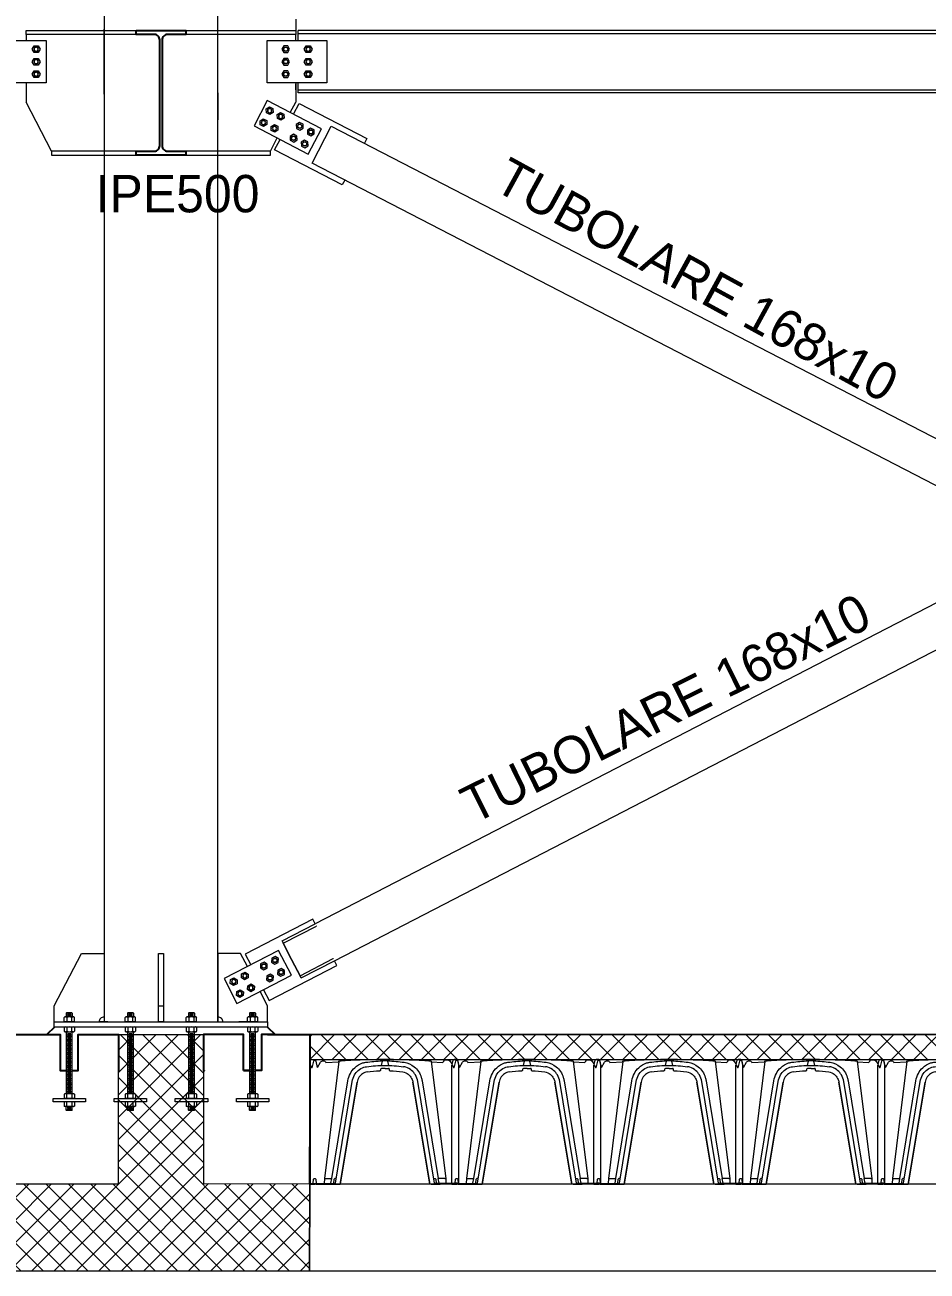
# Model space of a CAD drawing. Header units: millimetres. Extents: x -6949 to 549764, y -83146 to 127128.
# Drawn here: x 525118 to 528739, y 61563 to 66566 of the extents above; entities that cross this region are included whole.
import ezdxf

# ---------------------------------------------------------------- set-up
doc = ezdxf.new("R2010")
doc.units = ezdxf.units.MM
for name, color, linetype, lineweight in [('bulloni', 5, 'Continuous', 9), ('fonda', 7, 'Continuous', 18), ('iglù', 252, 'Continuous', 9), ('piastra', 6, 'Continuous', 18), ('S-BEAM', 5, 'Continuous', 18), ('S-COLS', 7, 'Continuous', 18), ('S-FSTN', 7, 'Continuous', 18), ('S20', 7, 'Continuous', 25), ('SEZIONI acciaio - Steel sections', 7, 'Continuous', 25), ('solaio2', 7, 'Continuous', 9)]:
    doc.layers.add(name, color=color, linetype=linetype, lineweight=lineweight)
doc.layers.add('quote', color=7, linetype='Continuous', lineweight=5, true_color=0x383838)
doc.styles.get("Standard").update_dxf_attribs({"font": ''})
doc.styles.get('Standard').set_extended_font_data('Bahnschrift Light')

# ---------------------------------------------------------------- blocks, each defined once
blk = doc.blocks.new('*U1286')
at = {"layer": 'bulloni'}
for p, q in [((-8.7, -0.3), (8.7, 0.7)), ((-6.7, 6.9), (6.7, 6.2)), ((-6.7, 3.2), (6.7, 3.9)), ((-8.7, -6.9), (8.7, -6)), ((-6.7, -3.5), (6.7, -2.8))]:
    blk.add_line(p, q, dxfattribs=at)
blk = doc.blocks.new('*U1287')
at = {"color": 0, "linetype": 'ByBlock', "lineweight": -2, "transparency": 16777216}
for p in [(0, 227.5), (0, 210), (0, 192.5), (0, 175), (0, 157.5), (0, 140), (0, 122.5), (0, 105), (0, 87.5), (0, 70), (0, 52.5), (0, 35), (0, 17.5), (0, 0)]:
    blk.add_blockref('*U1286', p, dxfattribs=at)
blk = doc.blocks.new('*U1288')
at = {"layer": 'bulloni'}
for p, q in [((-8.7, -0.3), (8.7, 0.7)), ((-6.7, 6.9), (6.7, 6.2)), ((-6.7, 3.2), (6.7, 3.9)), ((-8.7, -6.9), (8.7, -6)), ((-6.7, -3.5), (6.7, -2.8))]:
    blk.add_line(p, q, dxfattribs=at)
blk = doc.blocks.new('*U1281')
at = {"color": 0, "linetype": 'ByBlock', "lineweight": -2, "transparency": 16777216}
for p in [(0, 227.5), (0, 210), (0, 192.5), (0, 175), (0, 157.5), (0, 140), (0, 122.5), (0, 105), (0, 87.5), (0, 70), (0, 52.5), (0, 35), (0, 17.5), (0, 0)]:
    blk.add_blockref('*U1288', p, dxfattribs=at)
blk = doc.blocks.new('*U1282')
at = {"layer": 'bulloni'}
for p, q in [((-8.7, -0.3), (8.7, 0.7)), ((-6.7, 6.9), (6.7, 6.2)), ((-6.7, 3.2), (6.7, 3.9)), ((-8.7, -6.9), (8.7, -6)), ((-6.7, -3.5), (6.7, -2.8))]:
    blk.add_line(p, q, dxfattribs=at)
blk = doc.blocks.new('*U1283')
at = {"color": 0, "linetype": 'ByBlock', "lineweight": -2, "transparency": 16777216}
for p in [(0, 227.5), (0, 210), (0, 192.5), (0, 175), (0, 157.5), (0, 140), (0, 122.5), (0, 105), (0, 87.5), (0, 70), (0, 52.5), (0, 35), (0, 17.5), (0, 0)]:
    blk.add_blockref('*U1282', p, dxfattribs=at)
blk = doc.blocks.new('*U1284')
at = {"layer": 'bulloni'}
for p, q in [((-8.7, -0.3), (8.7, 0.7)), ((-6.7, 6.9), (6.7, 6.2)), ((-6.7, 3.2), (6.7, 3.9)), ((-8.7, -6.9), (8.7, -6)), ((-6.7, -3.5), (6.7, -2.8))]:
    blk.add_line(p, q, dxfattribs=at)
blk = doc.blocks.new('*U1285')
at = {"color": 0, "linetype": 'ByBlock', "lineweight": -2, "transparency": 16777216}
for p in [(0, 227.5), (0, 210), (0, 192.5), (0, 175), (0, 157.5), (0, 140), (0, 122.5), (0, 105), (0, 87.5), (0, 70), (0, 52.5), (0, 35), (0, 17.5), (0, 0)]:
    blk.add_blockref('*U1284', p, dxfattribs=at)
blk = doc.blocks.new('*U1310')
at = {"layer": 'bulloni'}
blk.add_lwpolyline([(-15.6, 0), (-7.8, -13.5), (7.8, -13.5), (15.6, 0), (7.8, 13.5), (-7.8, 13.5)], close=True, dxfattribs=at)
for radius in [9, 7.88]:
    blk.add_circle((0, 0), radius, dxfattribs=at)
blk = doc.blocks.new('*U1311')
at = {"color": 0, "linetype": 'ByBlock', "lineweight": -2, "transparency": 16777216}
for p in [(0, 0), (0, -50), (0, -100)]:
    blk.add_blockref('*U1310', p, dxfattribs=at)
blk = doc.blocks.new('solido h 50')
at = {"linetype": 'Continuous'}
for p, q in [((107.6, 927.3), (108.9, 933.3)), ((110.2, 934.3), (113.1, 934.3)), ((115.6, 928.1), (114.5, 933.3)), ((117.8, 931.5), (115.8, 928.1)), ((140.9, 931.9), (123.5, 790.9)), ((126.8, 930.8), (126.5, 931.3)), ((140.8, 931.6), (126.8, 930.8)), ((140.9, 931.9), (140.9, 931.9)), ((140.9, 931.9), (140.9, 931.9)), ((140.9, 931.9), (140.9, 931.9)), ((140.9, 931.9), (140.9, 931.9)), ((141.6, 932.6), (141.6, 932.6)), ((150.4, 933.4), (150.3, 933.4)), ((174.8, 934.2), (174.6, 934.2)), ((177, 934.2), (174.7, 934.2)), ((176.1, 934.2), (174.8, 934.2)), ((177, 934.2), (176.1, 934.2)), ((177.3, 934.2), (177, 934.2)), ((177.3, 934.2), (177.3, 934.2)), ((177.3, 934.2), (177.3, 934.2)), ((177.9, 934.2), (177.3, 934.2)), ((177.9, 934.2), (177.3, 934.2)), ((177.9, 934.2), (177.9, 934.2)), ((179, 934.2), (177.9, 934.2)), ((206.9, 934.3), (186.3, 934.3)), ((186.3, 934.3), (206.9, 934.3)), ((191.9, 927.2), (193, 932.3)), ((200, 934.3), (193.2, 934.3)), ((193.2, 934.3), (193.2, 934.3)), ((199.3, 933), (193.9, 933)), ((200, 934.3), (200, 934.3)), ((200.1, 932.3), (201.2, 927.2)), ((242.8, 933.4), (242.8, 933.4)), ((251.6, 932.6), (251.6, 932.6)), ((252.3, 931.9), (252.3, 931.9)), ((252.3, 931.9), (252.3, 931.9)), ((252.3, 931.9), (252.3, 931.9)), ((252.3, 931.9), (252.3, 931.9)), ((252.3, 931.9), (269.6, 790.9)), ((267.8, 930.7), (252.3, 931.6)), ((277.7, 924.7), (274.2, 930.9)), ((278, 924.7), (279.6, 932.3)), ((280.5, 933), (281.9, 933)), ((282.8, 932.3), (284.5, 924.3)), ((107.6, 927.3), (107.6, 927.3)), ((107.6, 927.2), (107.6, 927.3)), ((107.6, 927.2), (107.6, 927.2)), ((107.6, 925.6), (107.6, 927.2)), ((190.6, 920.7), (190.6, 920.7)), ((190.6, 920.7), (190.7, 920.7)), ((190.6, 920.7), (190.7, 920.7)), ((190.6, 920.7), (190.6, 920.7)), ((191.4, 921.8), (191.3, 921.3)), ((191.3, 921.3), (191.3, 921.3)), ((191.3, 921.3), (191.3, 921.3)), ((191.6, 922.7), (191.4, 921.9)), ((191.4, 921.9), (191.4, 921.8)), ((191.6, 922.9), (191.6, 922.9)), ((191.6, 922.9), (191.6, 922.7)), ((191.6, 922.9), (191.6, 922.9)), ((192.2, 923.6), (192.2, 923.6)), ((201.5, 922.9), (201.5, 922.9)), ((201.6, 922.7), (201.5, 922.9)), ((201.5, 922.9), (201.5, 922.9)), ((201.7, 921.9), (201.6, 922.7)), ((201.8, 921.6), (201.7, 921.9)), ((201.9, 921.3), (201.8, 921.6)), ((201.9, 921.3), (201.9, 921.3)), ((201.9, 921.3), (201.9, 921.3)), ((202.5, 920.7), (202.6, 920.7)), ((202.6, 920.7), (202.9, 920.7)), ((202.9, 920.7), (202.6, 920.7)), ((277.7, 924.7), (277.7, 924.7)), ((278, 924.7), (278, 924.7)), ((278, 924.7), (278, 924.7)), ((278, 924.7), (278, 924.7)), ((284.5, 924.3), (284.5, 924.4)), ((284.5, 924.4), (284.5, 924.4)), ((286.3, 927.1), (284.7, 924.3)), ((284.8, 924.3), (284.7, 924.3)), ((287.1, 927.3), (286.6, 927.3)), ((287.1, 927.3), (287.1, 927.3)), ((287.1, 784.3), (287.1, 927.3)), ((107.6, 785.4), (107.6, 907.8)), ((151.9, 908.6), (132.4, 790.9)), ((136.8, 785.3), (157.1, 907.8)), ((163, 906.8), (142.7, 784.3)), ((142.7, 784.3), (163, 906.8)), ((151.9, 908.6), (151.9, 908.6)), ((163, 906.8), (163, 906.8)), ((163, 906.8), (163, 906.8)), ((230.2, 906.8), (230.2, 906.8)), ((250.4, 784.3), (230.2, 906.8)), ((230.2, 906.8), (230.2, 906.8)), ((230.2, 906.8), (250.4, 784.3)), ((256.3, 785.3), (236, 907.8)), ((241.2, 908.6), (241.2, 908.6)), ((260.7, 790.9), (241.2, 908.6)), ((107.6, 785.4), (108.2, 785.4)), ((107.6, 784.9), (107.6, 785.4)), ((108.2, 784.9), (107.6, 784.9)), ((107.6, 784.9), (107.6, 784.9)), ((108.2, 785.4), (108.6, 785.4)), ((108.5, 784.9), (108.2, 784.9)), ((108.5, 784.9), (109.7, 784.9)), ((109.8, 785.4), (108.6, 785.4)), ((112.7, 784.9), (109.7, 784.9)), ((109.8, 785.4), (112.2, 785.4)), ((113.5, 785.4), (112.2, 785.4)), ((113.9, 784.9), (112.7, 784.9)), ((112.8, 784.3), (112.7, 784.9)), ((112.8, 784.3), (114, 784.3)), ((114, 785.4), (113.5, 785.4)), ((113.9, 784.9), (130.1, 784.9)), ((114, 784.3), (113.9, 784.9)), ((123.5, 785.4), (114, 785.4)), ((114, 784.3), (130.1, 784.3)), ((123.5, 790.9), (123.4, 784.9)), ((124.4, 790.9), (123.5, 790.9)), ((124.4, 790.9), (132.5, 790.9)), ((130.1, 784.9), (136.4, 784.9)), ((136.8, 784.3), (130.1, 784.3)), ((131.5, 785.3), (132.5, 790.9)), ((135.3, 790.1), (134.9, 785)), ((137.3, 790.9), (136.2, 790.9)), ((136.8, 785.1), (136.8, 784.3)), ((141.1, 784.3), (136.8, 784.3)), ((141.1, 784.3), (142.7, 784.3)), ((252.1, 784.3), (250.4, 784.3)), ((256.5, 784.3), (252.1, 784.3)), ((255.9, 790.9), (256.9, 790.9)), ((256.3, 785.3), (256.4, 784.9)), ((256.8, 784.9), (256.4, 784.9)), ((256.4, 784.9), (256.5, 784.3)), ((256.5, 784.3), (256.9, 784.3)), ((287.1, 784.9), (256.8, 784.9)), ((256.8, 784.9), (256.8, 784.9)), ((256.9, 784.3), (256.9, 784.3)), ((263.1, 784.3), (256.9, 784.3)), ((258.3, 785), (257.8, 790.1)), ((268.7, 790.9), (260.7, 790.9)), ((261.6, 785.3), (260.7, 790.9)), ((279.3, 784.3), (263.1, 784.3)), ((268.7, 790.9), (269.6, 790.9)), ((269.6, 790.9), (269.7, 784.9)), ((279.3, 784.3), (280.5, 784.3)), ((279.9, 790.1), (279.5, 785)), ((286.7, 784.3), (280.5, 784.3)), ((281.8, 790.9), (280.8, 790.9)), ((283.2, 785), (282.7, 790.1)), ((287.1, 784.3), (286.7, 784.3))]:
    blk.add_line(p, q, dxfattribs=at)
for points in [[(173.4, 931, 0.136663), (161.4, 925.6, 0.075513), (156.2, 919.8, 0.069948), (152.9, 912.6, 0.0344), (151.9, 908.6)], [(241.2, 908.6, 0.07966), (238.3, 917.5, 0.08148), (233.1, 924.4, 0.113923), (223.6, 930.1, 0.040821), (219.8, 931)], [(157.1, 907.8, -0.089518), (159.9, 915.6, -0.08462), (164.5, 921.1, -0.102034), (171.3, 925, -0.039458), (174.2, 925.6)], [(175.1, 919.3, 0.133193), (168.5, 916.4, 0.106303), (164.5, 911.4, 0.076859), (163, 906.8)], [(191.6, 922.9, -0.162784), (192, 923.5, -0.095787), (192.2, 923.6)], [(201, 923.6, -0.128744), (201.2, 923.4, -0.135765), (201.5, 922.9)], [(218, 919.3, -0.115244), (223.8, 917, -0.089496), (227.6, 913.3, -0.111107), (230.2, 906.8)], [(236, 907.8, 0.089518), (233.3, 915.6, 0.08462), (228.7, 921.1, 0.102034), (221.9, 925, 0.039458), (219, 925.6)]]:
    blk.add_lwpolyline(points, format="xyb", dxfattribs=at)
for centre, radius, start, end in [((110.2, 933), 1.35, 90, 168), ((113.1, 933), 1.35, 12, 90), ((122.1, 929.1), 4.95, 27, 150), ((141.6, 931.9), 0.75, 91.9179, 173.9883), ((141.6, 931.8), 0.75, 91.9181, 173.9882), ((167.2, 680.5), 253.4, 91.6199, 95.8125), ((188.6, 116.1), 818.2, 90.9842, 92.0008), ((196.6, 773.8), 158.8, 91.2231, 98.3969), ((196.6, -692.2), 1626.5, 90.3633, 90.6196), ((186.3, 932.8), 1.5, 90, 90.3633), ((193.2, 933), 1.35, 90, 98.8655), ((193.9, 932.1), 0.9, 90, 168), ((199.3, 932.1), 0.9, 12, 90), ((200, 933), 1.35, 81.1345, 90), ((196.6, 773.8), 158.8, 81.6031, 88.7768), ((203.8, 90.8), 843.5, 88.01, 89.7898), ((225.9, 680.5), 253.4, 84.1906, 88.3832), ((251.6, 931.9), 0.75, 6.0149, 88.0851), ((251.6, 931.9), 0.75, 6.0148, 88.0852), ((271, 929.1), 3.6, 30, 152.9143), ((280.5, 932.1), 0.9, 90, 168), ((281.9, 932.1), 0.9, 12, 90), ((-10694, 899.6), 10801.6, 0.04323, 0.13798), ((115.7, 928.1), 0.159, 213.856, 328.0392), ((196.6, 773.8), 153.4, 89.9999, 98.3968), ((196.6, 773.8), 147, 92.3342, 98.3969), ((196.6, 773.8), 147, 92.3339, 98.3969), ((190.6, 921.5), 0.75, 276.8301, 347.6969), ((190.6, 921.5), 0.75, 276.7973, 347.7432), ((196.3, 767.4), 156.2, 89.9081, 91.5201), ((196.6, 773.8), 153.4, 81.6032, 90.0001), ((196.8, 763.3), 160.4, 88.5128, 90.0819), ((202.6, 921.5), 0.75, 192.2309, 262.2068), ((202.6, 921.5), 0.751, 192.2044, 262.2384), ((196.6, 773.8), 147, 81.6031, 87.5469), ((196.6, 773.8), 147, 81.6031, 87.5469), ((277.8, 924.8), 0.15, 213.9796, 339.3171), ((284.6, 924.4), 0.15, 200.4704, 330.0115), ((284.6, 924.4), 0.15, 192.0138, 329.9989), ((286.6, 927), 0.3, 90.0075, 149.9931), ((108.2, 906.6), 1.17, 78.7223, 91.1428), ((131.1, 785.3), 0.452, 269.7718, 350.4703), ((134.8, 785), 0.15, 270, 355), ((136.2, 790), 0.9, 90, 175), ((136.4, 785.3), 0.45, 270, 324.2654), ((136.4, 785.3), 0.45, 324.2654, 350.6), ((137.3, 790), 0.9, 56.716, 90), ((255.9, 790), 0.9, 90, 123.284), ((256.9, 790), 0.9, 5, 90), ((258.4, 785), 0.15, 185, 270), ((262.1, 785.3), 0.452, 189.5297, 270.2282), ((279.3, 785), 0.15, 270, 355), ((280.8, 790), 0.9, 90, 175), ((281.8, 790), 0.9, 5, 90), ((283.3, 785), 0.15, 185, 270)]:
    blk.add_arc(centre, radius, start, end, dxfattribs=at)
blk = doc.blocks.new('*U1431')
at = {"layer": 'iglù', "linetype": 'Continuous', "xscale": -3.333639676299367, "yscale": 3.333639676299367, "zscale": 3.333639676299367}
blk.add_blockref('solido h 50', (658, -2864.7), dxfattribs=at)
blk = doc.blocks.new('*U1432')
at = {"layer": 'S-BEAM', "color": 0, "linetype": 'ByBlock', "lineweight": -2, "transparency": 16777216}
for p in [(0, 0), (570, 0), (1140, 0), (1710, 0), (2280, 0), (2850, 0), (3420, 0), (3990, 0), (4560, 0), (5130, 0), (5700, 0)]:
    blk.add_blockref('*U1431', p, dxfattribs=at)
blk = doc.blocks.new('*U2095')
at = {"layer": 'bulloni'}
blk.add_lwpolyline([(-15.6, 0), (-7.8, -13.5), (7.8, -13.5), (15.6, 0), (7.8, 13.5), (-7.8, 13.5)], close=True, dxfattribs=at)
for radius in [9, 7.88]:
    blk.add_circle((0, 0), radius, dxfattribs=at)
blk = doc.blocks.new('*U2096')
at = {"color": 0, "linetype": 'ByBlock', "lineweight": -2, "transparency": 16777216}
for p in [(0, 0), (0, -50), (0, -100)]:
    blk.add_blockref('*U2095', p, dxfattribs=at)
blk = doc.blocks.new('*U2093')
at = {"layer": 'bulloni'}
blk.add_lwpolyline([(-15.6, 0), (-7.8, -13.5), (7.8, -13.5), (15.6, 0), (7.8, 13.5), (-7.8, 13.5)], close=True, dxfattribs=at)
for radius in [9, 7.88]:
    blk.add_circle((0, 0), radius, dxfattribs=at)
blk = doc.blocks.new('*U2094')
at = {"color": 0, "linetype": 'ByBlock', "lineweight": -2, "transparency": 16777216}
for p in [(0, 0), (0, -50), (0, -100)]:
    blk.add_blockref('*U2093', p, dxfattribs=at)
blk = doc.blocks.new('*U2130')
at = {"layer": 'bulloni'}
blk.add_lwpolyline([(-15.6, 0), (-7.8, -13.5), (7.8, -13.5), (15.6, 0), (7.8, 13.5), (-7.8, 13.5)], close=True, dxfattribs=at)
for radius in [9, 7.88]:
    blk.add_circle((0, 0), radius, dxfattribs=at)
blk = doc.blocks.new('*U2131')
at = {"color": 0, "linetype": 'ByBlock', "lineweight": -2, "transparency": 16777216}
for p in [(0, 0), (50, 0), (0, -54), (50, -54)]:
    blk.add_blockref('*U2130', p, dxfattribs=at)
blk = doc.blocks.new('*U2132')
at = {"layer": 'bulloni'}
blk.add_lwpolyline([(-15.6, 0), (-7.8, -13.5), (7.8, -13.5), (15.6, 0), (7.8, 13.5), (-7.8, 13.5)], close=True, dxfattribs=at)
for radius in [9, 7.88]:
    blk.add_circle((0, 0), radius, dxfattribs=at)
blk = doc.blocks.new('*U2129')
at = {"color": 0, "linetype": 'ByBlock', "lineweight": -2, "transparency": 16777216}
for p in [(0, 0), (50, 0), (0, -54), (50, -54)]:
    blk.add_blockref('*U2132', p, dxfattribs=at)
blk = doc.blocks.new('*U2164')
at = {"layer": 'bulloni'}
blk.add_lwpolyline([(-15.6, 0), (-7.8, -13.5), (7.8, -13.5), (15.6, 0), (7.8, 13.5), (-7.8, 13.5)], close=True, dxfattribs=at)
for radius in [9, 7.88]:
    blk.add_circle((0, 0), radius, dxfattribs=at)
blk = doc.blocks.new('*U2165')
at = {"color": 0, "linetype": 'ByBlock', "lineweight": -2, "transparency": 16777216}
for p in [(0, 0), (50, 0), (0, -54), (50, -54)]:
    blk.add_blockref('*U2164', p, dxfattribs=at)
blk = doc.blocks.new('*U2166')
at = {"layer": 'bulloni'}
blk.add_lwpolyline([(-15.6, 0), (-7.8, -13.5), (7.8, -13.5), (15.6, 0), (7.8, 13.5), (-7.8, 13.5)], close=True, dxfattribs=at)
for radius in [9, 7.88]:
    blk.add_circle((0, 0), radius, dxfattribs=at)
blk = doc.blocks.new('*U2163')
at = {"color": 0, "linetype": 'ByBlock', "lineweight": -2, "transparency": 16777216}
for p in [(0, 0), (50, 0), (0, -54), (50, -54)]:
    blk.add_blockref('*U2166', p, dxfattribs=at)

msp = doc.modelspace()

# ---------------------------------------------------------------- hatches: boundary and pattern name
at = {"layer": 'fonda'}
h = msp.add_hatch(dxfattribs=at)
h.set_pattern_fill('ANSI37', color=256, scale=20)
h.set_pattern_definition([(45, (476809.8, 98451.32), (-44.90128, 44.90128), []), (135, (476809.8, 98451.32), (-44.90128, -44.90128), [])])
h.paths.add_polyline_path([(525493.1, 61913.5), (525064, 61913.5), (525064, 61913), (525063.9, 61563.4), (526260.1, 61563.4), (526261, 61913.3), (525834.8, 61914.4), (525834.8, 62512.9), (525493.1, 62512.9)])
at = {"layer": 'S-BEAM', "true_color": 0xc7c8ca}
h = msp.add_hatch(dxfattribs=at)
h.set_pattern_fill('ANSI37', color=9, scale=20)
h.set_pattern_definition([(45, (476807.246, 98451.325), (-44.90128, 44.90128), []), (135, (476807.246, 98451.325), (-44.90128, -44.90128), [])])
h.paths.add_polyline_path([(532561.5, 62513), (526261.4, 62513), (526261.4, 62413), (532561.5, 62413)])

# ---------------------------------------------------------------- linework, layer by layer
for points in [[(525063.9, 61913.5), (525064, 62513), (525234, 62513)], [(525309.2, 62369), (525332, 62369), (525332, 62513)], [(526091.4, 62513), (526261.4, 62513), (526261, 61913.3)]]:
    msp.add_lwpolyline(points)
at = {"layer": 'bulloni'}
for p, q in [((525277.7, 62583.4), (525275.2, 62581.7)), ((525314.2, 62583.4), (525277.7, 62583.4)), ((525285.3, 62600.1), (525283.9, 62598.8)), ((525283.9, 62598.8), (525283.9, 62583.4)), ((525307.9, 62598.8), (525283.9, 62598.8)), ((525306.6, 62600.1), (525285.3, 62600.1)), ((525287.3, 62592.7), (525304.6, 62591.7)), ((525287.3, 62586), (525304.6, 62585)), ((525289.3, 62595.9), (525302.6, 62595.1)), ((525289.3, 62589.2), (525302.6, 62588.5)), ((525307.9, 62598.8), (525306.6, 62600.1)), ((525307.9, 62598.8), (525307.9, 62583.4)), ((525314.2, 62583.4), (525316.7, 62581.7)), ((525523, 62583.4), (525520.5, 62581.7)), ((525559.5, 62583.4), (525523, 62583.4)), ((525530.6, 62600.1), (525529.2, 62598.8)), ((525529.2, 62598.8), (525529.2, 62583.4)), ((525553.2, 62598.8), (525529.2, 62598.8)), ((525551.9, 62600.1), (525530.6, 62600.1)), ((525532.6, 62592.7), (525549.9, 62591.7)), ((525532.6, 62586), (525549.9, 62585)), ((525534.6, 62595.9), (525547.9, 62595.1)), ((525534.6, 62589.2), (525547.9, 62588.5)), ((525553.2, 62598.8), (525551.9, 62600.1)), ((525553.2, 62598.8), (525553.2, 62583.4)), ((525559.5, 62583.4), (525562, 62581.7)), ((525768.3, 62583.4), (525765.8, 62581.7)), ((525804.8, 62583.4), (525768.3, 62583.4)), ((525775.9, 62600.1), (525774.5, 62598.8)), ((525774.5, 62598.8), (525774.5, 62583.4)), ((525798.5, 62598.8), (525774.5, 62598.8)), ((525797.2, 62600.1), (525775.9, 62600.1)), ((525777.9, 62592.7), (525795.2, 62591.7)), ((525777.9, 62586), (525795.2, 62585)), ((525779.9, 62595.9), (525793.2, 62595.1)), ((525779.9, 62589.2), (525793.2, 62588.5)), ((525798.5, 62598.8), (525797.2, 62600.1)), ((525798.5, 62598.8), (525798.5, 62583.4)), ((525804.8, 62583.4), (525807.3, 62581.7)), ((526013.6, 62583.4), (526011.1, 62581.7)), ((526050.1, 62583.4), (526013.6, 62583.4)), ((526021.2, 62600.1), (526019.8, 62598.8)), ((526019.8, 62598.8), (526019.8, 62583.4)), ((526043.8, 62598.8), (526019.8, 62598.8)), ((526042.5, 62600.1), (526021.2, 62600.1)), ((526023.2, 62592.7), (526040.5, 62591.7)), ((526023.2, 62586), (526040.5, 62585)), ((526025.2, 62595.9), (526038.5, 62595.1)), ((526025.2, 62589.2), (526038.5, 62588.5)), ((526043.8, 62598.8), (526042.5, 62600.1)), ((526043.8, 62598.8), (526043.8, 62583.4)), ((526050.1, 62583.4), (526052.6, 62581.7)), ((525275.2, 62566.1), (525275.2, 62581.7)), ((525277.7, 62564.4), (525275.2, 62566.1)), ((525277.7, 62543.4), (525275.2, 62541.7)), ((525275.2, 62541.7), (525275.2, 62526.1)), ((525314.2, 62564.4), (525277.7, 62564.4)), ((525277.7, 62543.4), (525314.2, 62543.4)), ((525307.9, 62563.4), (525283.9, 62563.4)), ((525285.5, 62581.7), (525285.5, 62566.1)), ((525285.5, 62541.7), (525285.5, 62526.1)), ((525306.3, 62566.1), (525306.3, 62581.7)), ((525306.3, 62526.1), (525306.3, 62541.7)), ((525314.2, 62564.4), (525316.7, 62566.1)), ((525314.2, 62543.4), (525316.7, 62541.7)), ((525316.7, 62566.1), (525316.7, 62581.7)), ((525316.7, 62541.7), (525316.7, 62526.1)), ((525520.5, 62566.1), (525520.5, 62581.7)), ((525523, 62564.4), (525520.5, 62566.1)), ((525523, 62543.4), (525520.5, 62541.7)), ((525520.5, 62541.7), (525520.5, 62526.1)), ((525559.5, 62564.4), (525523, 62564.4)), ((525523, 62543.4), (525559.5, 62543.4)), ((525553.2, 62563.4), (525529.2, 62563.4)), ((525530.8, 62581.7), (525530.8, 62566.1)), ((525530.8, 62541.7), (525530.8, 62526.1)), ((525551.6, 62566.1), (525551.6, 62581.7)), ((525551.6, 62526.1), (525551.6, 62541.7)), ((525559.5, 62564.4), (525562, 62566.1)), ((525559.5, 62543.4), (525562, 62541.7)), ((525562, 62566.1), (525562, 62581.7)), ((525562, 62541.7), (525562, 62526.1)), ((525765.8, 62566.1), (525765.8, 62581.7)), ((525768.3, 62564.4), (525765.8, 62566.1)), ((525768.3, 62543.4), (525765.8, 62541.7)), ((525765.8, 62541.7), (525765.8, 62526.1)), ((525804.8, 62564.4), (525768.3, 62564.4)), ((525768.3, 62543.4), (525804.8, 62543.4)), ((525798.5, 62563.4), (525774.5, 62563.4)), ((525776.1, 62581.7), (525776.1, 62566.1)), ((525776.1, 62541.7), (525776.1, 62526.1)), ((525796.9, 62566.1), (525796.9, 62581.7)), ((525796.9, 62526.1), (525796.9, 62541.7)), ((525804.8, 62564.4), (525807.3, 62566.1)), ((525804.8, 62543.4), (525807.3, 62541.7)), ((525807.3, 62566.1), (525807.3, 62581.7)), ((525807.3, 62541.7), (525807.3, 62526.1)), ((526011.1, 62566.1), (526011.1, 62581.7)), ((526013.6, 62564.4), (526011.1, 62566.1)), ((526013.6, 62543.4), (526011.1, 62541.7)), ((526011.1, 62541.7), (526011.1, 62526.1)), ((526050.1, 62564.4), (526013.6, 62564.4)), ((526013.6, 62543.4), (526050.1, 62543.4)), ((526043.8, 62563.4), (526019.8, 62563.4)), ((526021.4, 62581.7), (526021.4, 62566.1)), ((526021.4, 62541.7), (526021.4, 62526.1)), ((526042.2, 62566.1), (526042.2, 62581.7)), ((526042.2, 62526.1), (526042.2, 62541.7)), ((526050.1, 62564.4), (526052.6, 62566.1)), ((526050.1, 62543.4), (526052.6, 62541.7)), ((526052.6, 62566.1), (526052.6, 62581.7)), ((526052.6, 62541.7), (526052.6, 62526.1)), ((525277.7, 62524.4), (525275.2, 62526.1)), ((525277.7, 62524.4), (525314.2, 62524.4)), ((525283.9, 62524.4), (525283.9, 62275.4)), ((525307.9, 62275.4), (525307.9, 62524.4)), ((525314.2, 62524.4), (525316.7, 62526.1)), ((525523, 62524.4), (525520.5, 62526.1)), ((525523, 62524.4), (525559.5, 62524.4)), ((525529.2, 62524.4), (525529.2, 62275.4)), ((525553.2, 62275.4), (525553.2, 62524.4)), ((525559.5, 62524.4), (525562, 62526.1)), ((525768.3, 62524.4), (525765.8, 62526.1)), ((525768.3, 62524.4), (525804.8, 62524.4)), ((525774.5, 62524.4), (525774.5, 62275.4)), ((525798.5, 62275.4), (525798.5, 62524.4)), ((525804.8, 62524.4), (525807.3, 62526.1)), ((526013.6, 62524.4), (526011.1, 62526.1)), ((526013.6, 62524.4), (526050.1, 62524.4)), ((526019.8, 62524.4), (526019.8, 62275.4)), ((526043.8, 62275.4), (526043.8, 62524.4)), ((526050.1, 62524.4), (526052.6, 62526.1)), ((525277.7, 62275.4), (525275.2, 62273.7)), ((525275.2, 62273.7), (525275.2, 62258.1)), ((525277.7, 62256.4), (525275.2, 62258.1)), ((525277.7, 62243.4), (525275.2, 62241.7)), ((525275.2, 62241.7), (525275.2, 62226.1)), ((525314.2, 62275.4), (525277.7, 62275.4)), ((525314.2, 62256.4), (525277.7, 62256.4)), ((525314.2, 62243.4), (525277.7, 62243.4)), ((525285.5, 62258.1), (525285.5, 62273.7)), ((525285.5, 62226.1), (525285.5, 62241.7)), ((525306.3, 62273.7), (525306.3, 62258.1)), ((525306.3, 62241.7), (525306.3, 62226.1)), ((525314.2, 62275.4), (525316.7, 62273.7)), ((525314.2, 62256.4), (525316.7, 62258.1)), ((525314.2, 62243.4), (525316.7, 62241.7)), ((525316.7, 62273.7), (525316.7, 62258.1)), ((525316.7, 62241.7), (525316.7, 62226.1)), ((525523, 62275.4), (525520.5, 62273.7)), ((525520.5, 62273.7), (525520.5, 62258.1)), ((525523, 62256.4), (525520.5, 62258.1)), ((525523, 62243.4), (525520.5, 62241.7)), ((525520.5, 62241.7), (525520.5, 62226.1)), ((525559.5, 62275.4), (525523, 62275.4)), ((525559.5, 62256.4), (525523, 62256.4)), ((525559.5, 62243.4), (525523, 62243.4)), ((525530.8, 62258.1), (525530.8, 62273.7)), ((525530.8, 62226.1), (525530.8, 62241.7)), ((525551.6, 62273.7), (525551.6, 62258.1)), ((525551.6, 62241.7), (525551.6, 62226.1)), ((525559.5, 62275.4), (525562, 62273.7)), ((525559.5, 62256.4), (525562, 62258.1)), ((525559.5, 62243.4), (525562, 62241.7)), ((525562, 62273.7), (525562, 62258.1)), ((525562, 62241.7), (525562, 62226.1)), ((525768.3, 62275.4), (525765.8, 62273.7)), ((525765.8, 62273.7), (525765.8, 62258.1)), ((525768.3, 62256.4), (525765.8, 62258.1)), ((525768.3, 62243.4), (525765.8, 62241.7)), ((525765.8, 62241.7), (525765.8, 62226.1)), ((525804.8, 62275.4), (525768.3, 62275.4)), ((525804.8, 62256.4), (525768.3, 62256.4)), ((525804.8, 62243.4), (525768.3, 62243.4)), ((525776.1, 62258.1), (525776.1, 62273.7)), ((525776.1, 62226.1), (525776.1, 62241.7)), ((525796.9, 62273.7), (525796.9, 62258.1)), ((525796.9, 62241.7), (525796.9, 62226.1)), ((525804.8, 62275.4), (525807.3, 62273.7)), ((525804.8, 62256.4), (525807.3, 62258.1)), ((525804.8, 62243.4), (525807.3, 62241.7)), ((525807.3, 62273.7), (525807.3, 62258.1)), ((525807.3, 62241.7), (525807.3, 62226.1)), ((526013.6, 62275.4), (526011.1, 62273.7)), ((526011.1, 62273.7), (526011.1, 62258.1)), ((526013.6, 62256.4), (526011.1, 62258.1)), ((526013.6, 62243.4), (526011.1, 62241.7)), ((526011.1, 62241.7), (526011.1, 62226.1)), ((526050.1, 62275.4), (526013.6, 62275.4)), ((526050.1, 62256.4), (526013.6, 62256.4)), ((526050.1, 62243.4), (526013.6, 62243.4)), ((526021.4, 62258.1), (526021.4, 62273.7)), ((526021.4, 62226.1), (526021.4, 62241.7)), ((526042.2, 62273.7), (526042.2, 62258.1)), ((526042.2, 62241.7), (526042.2, 62226.1)), ((526050.1, 62275.4), (526052.6, 62273.7)), ((526050.1, 62256.4), (526052.6, 62258.1)), ((526050.1, 62243.4), (526052.6, 62241.7)), ((526052.6, 62273.7), (526052.6, 62258.1)), ((526052.6, 62241.7), (526052.6, 62226.1)), ((525277.7, 62224.4), (525275.2, 62226.1)), ((525314.2, 62224.4), (525277.7, 62224.4)), ((525283.9, 62209.1), (525283.9, 62224.4)), ((525285.3, 62207.7), (525283.9, 62209.1)), ((525307.9, 62209.1), (525283.9, 62209.1)), ((525306.6, 62207.7), (525285.3, 62207.7)), ((525287.3, 62221.9), (525304.6, 62222.8)), ((525287.3, 62215.2), (525304.6, 62216.2)), ((525289.3, 62218.6), (525302.6, 62219.4)), ((525289.3, 62212), (525302.6, 62212.7)), ((525307.9, 62209.1), (525306.6, 62207.7)), ((525307.9, 62209.1), (525307.9, 62224.4)), ((525314.2, 62224.4), (525316.7, 62226.1)), ((525523, 62224.4), (525520.5, 62226.1)), ((525559.5, 62224.4), (525523, 62224.4)), ((525529.2, 62209.1), (525529.2, 62224.4)), ((525530.6, 62207.7), (525529.2, 62209.1)), ((525553.2, 62209.1), (525529.2, 62209.1)), ((525551.9, 62207.7), (525530.6, 62207.7)), ((525532.6, 62221.9), (525549.9, 62222.8)), ((525532.6, 62215.2), (525549.9, 62216.2)), ((525534.6, 62218.6), (525547.9, 62219.4)), ((525534.6, 62212), (525547.9, 62212.7)), ((525553.2, 62209.1), (525551.9, 62207.7)), ((525553.2, 62209.1), (525553.2, 62224.4)), ((525559.5, 62224.4), (525562, 62226.1)), ((525768.3, 62224.4), (525765.8, 62226.1)), ((525804.8, 62224.4), (525768.3, 62224.4)), ((525774.5, 62209.1), (525774.5, 62224.4)), ((525775.9, 62207.7), (525774.5, 62209.1)), ((525798.5, 62209.1), (525774.5, 62209.1)), ((525797.2, 62207.7), (525775.9, 62207.7)), ((525777.9, 62221.9), (525795.2, 62222.8)), ((525777.9, 62215.2), (525795.2, 62216.2)), ((525779.9, 62218.6), (525793.2, 62219.4)), ((525779.9, 62212), (525793.2, 62212.7)), ((525798.5, 62209.1), (525797.2, 62207.7)), ((525798.5, 62209.1), (525798.5, 62224.4)), ((525804.8, 62224.4), (525807.3, 62226.1)), ((526013.6, 62224.4), (526011.1, 62226.1)), ((526050.1, 62224.4), (526013.6, 62224.4)), ((526019.8, 62209.1), (526019.8, 62224.4)), ((526021.2, 62207.7), (526019.8, 62209.1)), ((526043.8, 62209.1), (526019.8, 62209.1)), ((526042.5, 62207.7), (526021.2, 62207.7)), ((526023.2, 62221.9), (526040.5, 62222.8)), ((526023.2, 62215.2), (526040.5, 62216.2)), ((526025.2, 62218.6), (526038.5, 62219.4)), ((526025.2, 62212), (526038.5, 62212.7)), ((526043.8, 62209.1), (526042.5, 62207.7)), ((526043.8, 62209.1), (526043.8, 62224.4)), ((526050.1, 62224.4), (526052.6, 62226.1))]:
    msp.add_line(p, q, dxfattribs=at)
for points in [[(525230.9, 62256.4), (525360.9, 62256.4), (525360.9, 62243.4), (525230.9, 62243.4), (525230.9, 62256.4)], [(525476.2, 62256.4), (525606.2, 62256.4), (525606.2, 62243.4), (525476.2, 62243.4), (525476.2, 62256.4)], [(525721.5, 62256.4), (525851.5, 62256.4), (525851.5, 62243.4), (525721.5, 62243.4), (525721.5, 62256.4)], [(525966.8, 62256.4), (526096.8, 62256.4), (526096.8, 62243.4), (525966.8, 62243.4), (525966.8, 62256.4)]]:
    msp.add_lwpolyline(points, dxfattribs=at)
for centre, radius, start, end in [((525280.4, 62574.5), 8.9, 54.2621, 125.7379), ((525295.9, 62550.3), 33.1, 71.6858, 108.3142), ((525311.5, 62574.5), 8.9, 54.2621, 125.7379), ((525525.7, 62574.5), 8.9, 54.2621, 125.7379), ((525541.2, 62550.3), 33.1, 71.6858, 108.3142), ((525556.8, 62574.5), 8.9, 54.2621, 125.7379), ((525771, 62574.5), 8.9, 54.2621, 125.7379), ((525786.5, 62550.3), 33.1, 71.6858, 108.3142), ((525802.1, 62574.5), 8.9, 54.2621, 125.7379), ((526016.3, 62574.5), 8.9, 54.2621, 125.7379), ((526031.8, 62550.3), 33.1, 71.6858, 108.3142), ((526047.4, 62574.5), 8.9, 54.2621, 125.7379), ((525280.4, 62573.3), 8.9, 234.2621, 305.7379), ((525280.4, 62534.5), 8.9, 54.2621, 125.7379), ((525295.9, 62597.5), 33.1, 251.6858, 288.3142), ((525295.9, 62510.3), 33.1, 71.6858, 108.3142), ((525311.5, 62573.3), 8.9, 234.2621, 305.7379), ((525311.5, 62534.5), 8.9, 54.2621, 125.7379), ((525525.7, 62573.3), 8.9, 234.2621, 305.7379), ((525525.7, 62534.5), 8.9, 54.2621, 125.7379), ((525541.2, 62597.5), 33.1, 251.6858, 288.3142), ((525541.2, 62510.3), 33.1, 71.6858, 108.3142), ((525556.8, 62573.3), 8.9, 234.2621, 305.7379), ((525556.8, 62534.5), 8.9, 54.2621, 125.7379), ((525771, 62573.3), 8.9, 234.2621, 305.7379), ((525771, 62534.5), 8.9, 54.2621, 125.7379), ((525786.5, 62597.5), 33.1, 251.6858, 288.3142), ((525786.5, 62510.3), 33.1, 71.6858, 108.3142), ((525802.1, 62573.3), 8.9, 234.2621, 305.7379), ((525802.1, 62534.5), 8.9, 54.2621, 125.7379), ((526016.3, 62573.3), 8.9, 234.2621, 305.7379), ((526016.3, 62534.5), 8.9, 54.2621, 125.7379), ((526031.8, 62597.5), 33.1, 251.6858, 288.3142), ((526031.8, 62510.3), 33.1, 71.6858, 108.3142), ((526047.4, 62573.3), 8.9, 234.2621, 305.7379), ((526047.4, 62534.5), 8.9, 54.2621, 125.7379), ((525280.4, 62533.3), 8.9, 234.2621, 305.7379), ((525295.9, 62557.5), 33.1, 251.6858, 288.3142), ((525311.5, 62533.3), 8.9, 234.2621, 305.7379), ((525525.7, 62533.3), 8.9, 234.2621, 305.7379), ((525541.2, 62557.5), 33.1, 251.6858, 288.3142), ((525556.8, 62533.3), 8.9, 234.2621, 305.7379), ((525771, 62533.3), 8.9, 234.2621, 305.7379), ((525786.5, 62557.5), 33.1, 251.6858, 288.3142), ((525802.1, 62533.3), 8.9, 234.2621, 305.7379), ((526016.3, 62533.3), 8.9, 234.2621, 305.7379), ((526031.8, 62557.5), 33.1, 251.6858, 288.3142), ((526047.4, 62533.3), 8.9, 234.2621, 305.7379), ((525280.4, 62266.5), 8.9, 54.2621, 125.7379), ((525280.4, 62265.3), 8.9, 234.2621, 305.7379), ((525280.4, 62234.5), 8.9, 54.2621, 125.7379), ((525295.9, 62242.3), 33.1, 71.6858, 108.3142), ((525295.9, 62289.5), 33.1, 251.6858, 288.3142), ((525295.9, 62210.3), 33.1, 71.6858, 108.3142), ((525311.5, 62266.5), 8.9, 54.2621, 125.7379), ((525311.5, 62265.3), 8.9, 234.2621, 305.7379), ((525311.5, 62234.5), 8.9, 54.2621, 125.7379), ((525525.7, 62266.5), 8.9, 54.2621, 125.7379), ((525525.7, 62265.3), 8.9, 234.2621, 305.7379), ((525525.7, 62234.5), 8.9, 54.2621, 125.7379), ((525541.2, 62242.3), 33.1, 71.6858, 108.3142), ((525541.2, 62289.5), 33.1, 251.6858, 288.3142), ((525541.2, 62210.3), 33.1, 71.6858, 108.3142), ((525556.8, 62266.5), 8.9, 54.2621, 125.7379), ((525556.8, 62265.3), 8.9, 234.2621, 305.7379), ((525556.8, 62234.5), 8.9, 54.2621, 125.7379), ((525771, 62266.5), 8.9, 54.2621, 125.7379), ((525771, 62265.3), 8.9, 234.2621, 305.7379), ((525771, 62234.5), 8.9, 54.2621, 125.7379), ((525786.5, 62242.3), 33.1, 71.6858, 108.3142), ((525786.5, 62289.5), 33.1, 251.6858, 288.3142), ((525786.5, 62210.3), 33.1, 71.6858, 108.3142), ((525802.1, 62266.5), 8.9, 54.2621, 125.7379), ((525802.1, 62265.3), 8.9, 234.2621, 305.7379), ((525802.1, 62234.5), 8.9, 54.2621, 125.7379), ((526016.3, 62266.5), 8.9, 54.2621, 125.7379), ((526016.3, 62265.3), 8.9, 234.2621, 305.7379), ((526016.3, 62234.5), 8.9, 54.2621, 125.7379), ((526031.8, 62242.3), 33.1, 71.6858, 108.3142), ((526031.8, 62289.5), 33.1, 251.6858, 288.3142), ((526031.8, 62210.3), 33.1, 71.6858, 108.3142), ((526047.4, 62266.5), 8.9, 54.2621, 125.7379), ((526047.4, 62265.3), 8.9, 234.2621, 305.7379), ((526047.4, 62234.5), 8.9, 54.2621, 125.7379), ((525280.4, 62233.3), 8.9, 234.2621, 305.7379), ((525295.9, 62257.5), 33.1, 251.6858, 288.3142), ((525311.5, 62233.3), 8.9, 234.2621, 305.7379), ((525525.7, 62233.3), 8.9, 234.2621, 305.7379), ((525541.2, 62257.5), 33.1, 251.6858, 288.3142), ((525556.8, 62233.3), 8.9, 234.2621, 305.7379), ((525771, 62233.3), 8.9, 234.2621, 305.7379), ((525786.5, 62257.5), 33.1, 251.6858, 288.3142), ((525802.1, 62233.3), 8.9, 234.2621, 305.7379), ((526016.3, 62233.3), 8.9, 234.2621, 305.7379), ((526031.8, 62257.5), 33.1, 251.6858, 288.3142), ((526047.4, 62233.3), 8.9, 234.2621, 305.7379)]:
    msp.add_arc(centre, radius, start, end, dxfattribs=at)
at = {"layer": 'fonda'}
for points in [[(525493.1, 61913.5), (525493.1, 62512.9), (525834.8, 62512.9), (525834.8, 61914.4), (526261, 61913.3), (526260.1, 61563.4), (525063.9, 61563.4), (525063.9, 61913.5)], [(526261, 61913.3), (532563.9, 61913.5), (532563.9, 61563.4), (526260.1, 61563.4)]]:
    msp.add_lwpolyline(points, close=True, dxfattribs=at)
for points in [[(532561.5, 62512.9), (526261.4, 62512.9), (526258.5, 61913.2), (532561.4, 61913.5), (532561.5, 62512.9)], [(532564, 62513), (526261.4, 62513), (526261, 61913.3), (532563.9, 61913.5), (532564, 62513)]]:
    msp.add_lwpolyline(points, dxfattribs=at)
at = {"layer": 'piastra'}
for p, q in [((526204.9, 66589.2), (526204.9, 66543.4)), ((525122.9, 66527.4), (525122.9, 66503.4)), ((526204.9, 66503.4), (526204.9, 66527.4)), ((525122.9, 66333.4), (525122.9, 66256.1)), ((526204.9, 66333.4), (526204.9, 66256.1)), ((525224.6, 66059.4), (525122.9, 66256.1)), ((526183.2, 66214.1), (526204.9, 66256.1)), ((526103.3, 66059.4), (526130.6, 66112.2)), ((526273.4, 62976.5), (526001.6, 62836)), ((526283.3, 62957.5), (526273.4, 62976.5)), ((526001.6, 62836), (526024.1, 62792.5)), ((526098, 62649.5), (526369.8, 62789.9)), ((526369.8, 62789.9), (526360, 62809)), ((526075.5, 62693), (526098, 62649.5))]:
    msp.add_line(p, q, dxfattribs=at)
for points in [[(525637.8, 66527.4), (525122.9, 66527.4), (525122.9, 66543.4), (526204.9, 66543.4), (526204.9, 66527.4), (525690, 66527.4)], [(526196, 66207.5), (526218.7, 66250), (526490.5, 66109.5), (526480.7, 66091.1)], [(526401.5, 65942.6), (526391.7, 65924.2), (526119.8, 66064.7), (526142, 66106.2)], [(525637.8, 66059.4), (525224.6, 66059.4), (525224.6, 66043.4), (526103.3, 66043.4), (526103.3, 66059.4), (525690, 66059.4)], [(525235.9, 62563.4), (525235.9, 62628.4), (525344.7, 62838.9), (525435.4, 62838.9)], [(525235.9, 62563.4), (525235.9, 62628.4), (525344.7, 62838.9), (525435.4, 62838.9)], [(526010.7, 62785.6), (525983.2, 62838.9), (525892.4, 62838.9)], [(526092, 62563.4), (526092, 62628.4), (526062.1, 62686.1)], [(525653.9, 62628.4), (525673.9, 62628.4)], [(525235.9, 62543.4), (525235.9, 62563.4), (526091.9, 62563.4), (526091.9, 62543.4)], [(525235.9, 62543.4), (526091.9, 62543.4)]]:
    msp.add_lwpolyline(points, dxfattribs=at)
for points in [[(525032.9, 66503.4), (525202.9, 66503.4), (525202.9, 66333.4), (525032.9, 66333.4)], [(526090, 66503.4), (526330, 66503.4), (526330, 66333.4), (526090, 66333.4)], [(526255.4, 66046.6), (526255.4, 66046.6), (526308.3, 66149.5), (526089.7, 66262.4), (526037.6, 66161)], [(525653.9, 62838.9), (525673.9, 62838.9), (525673.9, 62563.4), (525653.9, 62563.4)], [(526136, 62850.3), (525917.4, 62737.4), (525968.9, 62637.9), (526187.4, 62750.8)]]:
    msp.add_lwpolyline(points, close=True, dxfattribs=at)
for centre, start, end in [((525435.4, 62563.5), 89.8182, 180.1818), ((525892.5, 62563.5), 359.8182, 90.1818)]:
    msp.add_arc(centre, 19.9, start, end, dxfattribs=at)
at = {"layer": 'S-BEAM'}
for p, q in [((532609.5, 66543.4), (526215, 66543.4)), ((526215, 66503.4), (526215, 66543.4)), ((532609.5, 66530.9), (526215, 66530.9)), ((526204.9, 66305.9), (526204.9, 66329.9)), ((526215, 66293.4), (526215, 66333.4)), ((526215, 66305.9), (532609.5, 66305.9)), ((532609.5, 66293.4), (526215, 66293.4)), ((526150, 62888.6), (526283.3, 62957.5)), ((526150, 62888.6), (526283.3, 62957.5)), ((526154.6, 62879.6), (526287.9, 62948.5)), ((526287.6, 62949.1), (526287.9, 62948.5)), ((526188.4, 62814.4), (526150, 62888.6)), ((526150, 62888.6), (526188.4, 62814.4)), ((526150, 62888.6), (526154.6, 62879.6)), ((526154.6, 62879.6), (526188.4, 62814.4)), ((526188.4, 62814.4), (526154.6, 62879.6)), ((526188.4, 62814.4), (526222.1, 62749.1)), ((526226.7, 62740.1), (526188.4, 62814.4)), ((526188.4, 62814.4), (526226.7, 62740.1)), ((526222.1, 62749.1), (526188.4, 62814.4)), ((526222.1, 62749.1), (526355.3, 62817.9)), ((526222.1, 62749.1), (526355.3, 62817.9)), ((526226.7, 62740.1), (526360, 62809)), ((526226.7, 62740.1), (526360, 62809)), ((526355.3, 62817.9), (526355.7, 62817.3)), ((526226.7, 62740.1), (526222.1, 62749.1))]:
    msp.add_line(p, q, dxfattribs=at)
msp.add_lwpolyline([(526347.6, 66159.9), (529045.2, 64766.2), (528968, 64616.6), (526270.3, 66010.4)], close=True, dxfattribs=at)
msp.add_lwpolyline([(526360.2, 62808.5), (532557.6, 66010.4), (532480.3, 66159.9), (526283, 62958)], dxfattribs=at)
at = {"layer": 'S-COLS'}
msp.add_lwpolyline([(525892.4, 62563.4), (525892.4, 74543.4), (525435.4, 74543.4), (525435.4, 62563.4)], dxfattribs=at)
at = {"layer": 'S-FSTN'}
for p, q in [((525435.4, 66288.4), (525435.4, 66548.4)), ((525435.4, 66433.4), (525435.4, 66403.4)), ((525892.4, 66293.4), (525892.4, 66185.3)), ((525892.4, 66254.3), (525892.4, 66224.3)), ((526255.4, 66046.6), (526255.4, 66046.6)), ((525892.4, 62838.9), (525892.4, 62563.4)), ((525892.4, 62716.2), (525892.4, 62686.2)), ((525450.4, 62563.4), (525420.4, 62563.4)), ((525892.4, 62563.4), (526092, 62563.4)), ((526007.2, 62563.4), (525977.2, 62563.4))]:
    msp.add_line(p, q, dxfattribs=at)
at = {"layer": 'S20'}
for points in [[(525236, 62543), (525206, 62513), (525206, 62513), (525206, 62513), (525260, 62513), (525260, 62368.3), (525284, 62368.3)], [(526092, 62543), (526122, 62513), (526122, 62513), (526122, 62513), (526067.9, 62513), (526067.9, 62368.3), (526043.9, 62368.3)], [(525332, 62369), (525332, 62513), (525385.7, 62513), (525493.1, 62513), (525493.1, 62369), (525493.1, 62369), (525493.1, 62369)], [(525995.9, 62369), (525995.9, 62513), (525942.2, 62513), (525834.8, 62513), (525834.8, 62369), (525838.5, 62369), (525838.5, 62369)]]:
    msp.add_lwpolyline(points, dxfattribs=at)
msp.add_lwpolyline([(525995.9, 62369), (526019.9, 62369)], close=True, dxfattribs=at)
at = {"layer": 'SEZIONI acciaio - Steel sections'}
msp.add_lwpolyline([(525563.9, 66543.4), (525763.9, 66543.4), (525763.9, 66527.4), (525690, 66527.4, 0.414214), (525669, 66506.4), (525669, 66080.4, 0.414214), (525690, 66059.4), (525763.9, 66059.4), (525763.9, 66043.4), (525563.9, 66043.4), (525563.9, 66059.4), (525637.8, 66059.4, 0.414214), (525658.8, 66080.4), (525658.8, 66506.4, 0.414214), (525637.8, 66527.4), (525563.9, 66527.4)], format="xyb", close=True, dxfattribs=at)
at = {"layer": 'solaio2'}
for points in [[(526261.4, 62513), (532561.5, 62512.6)], [(526261.4, 62413), (532561.5, 62413)]]:
    msp.add_lwpolyline(points, dxfattribs=at)

# ---------------------------------------------------------------- block references
at = {"xscale": -1}
for name, p in [('*U1311', (525162.9, 66468.4)), ('*U2094', (526255, 66468.4))]:
    msp.add_blockref(name, p, dxfattribs=at)
for name, p in [('*U2096', (526164.9, 66468.4)), ('*U1287', (525295.9, 62284)), ('*U1285', (525541.2, 62284)), ('*U1283', (525786.5, 62284)), ('*U1281', (526031.8, 62284))]:
    msp.add_blockref(name, p)
for name, p, rotation in [('*U2131', (526075.4, 66173.7), 152.6761095661622), ('*U2163', (525981, 62677.5), 207.3238914211313)]:
    msp.add_blockref(name, p, dxfattribs=dict(at, rotation=rotation))
for name, p, rotation in [('*U2129', (526240.7, 66088.3), 152.6761085788687), ('*U2165', (526146.3, 62762.9), 207.3238904338377)]:
    msp.add_blockref(name, p, dxfattribs=dict(rotation=rotation))
at = {"layer": 'S-BEAM'}
msp.add_blockref('*U1432', (526560.6, 62163), dxfattribs=at)

# ---------------------------------------------------------------- texts
at = {"layer": 'quote', "char_height": 150, "attachment_point": 1}
for width, insert, rotation in [(2155.856, (527064, 66039.6), 331.3132), (2302.022, (526851.9, 63491.1), 26.3982)]:
    msp.add_mtext_dynamic_manual_height_columns('TUBOLARE 168x10', width=width, gutter_width=1, heights=[0], dxfattribs=dict(at, insert=insert, rotation=rotation))
at = {"layer": 'quote', "insert": (525401.5, 65963.7), "char_height": 150, "attachment_point": 1}
msp.add_mtext_dynamic_manual_height_columns('IPE500', width=854.219, gutter_width=1, heights=[0], dxfattribs=at)

doc.saveas('drawing.dxf')
